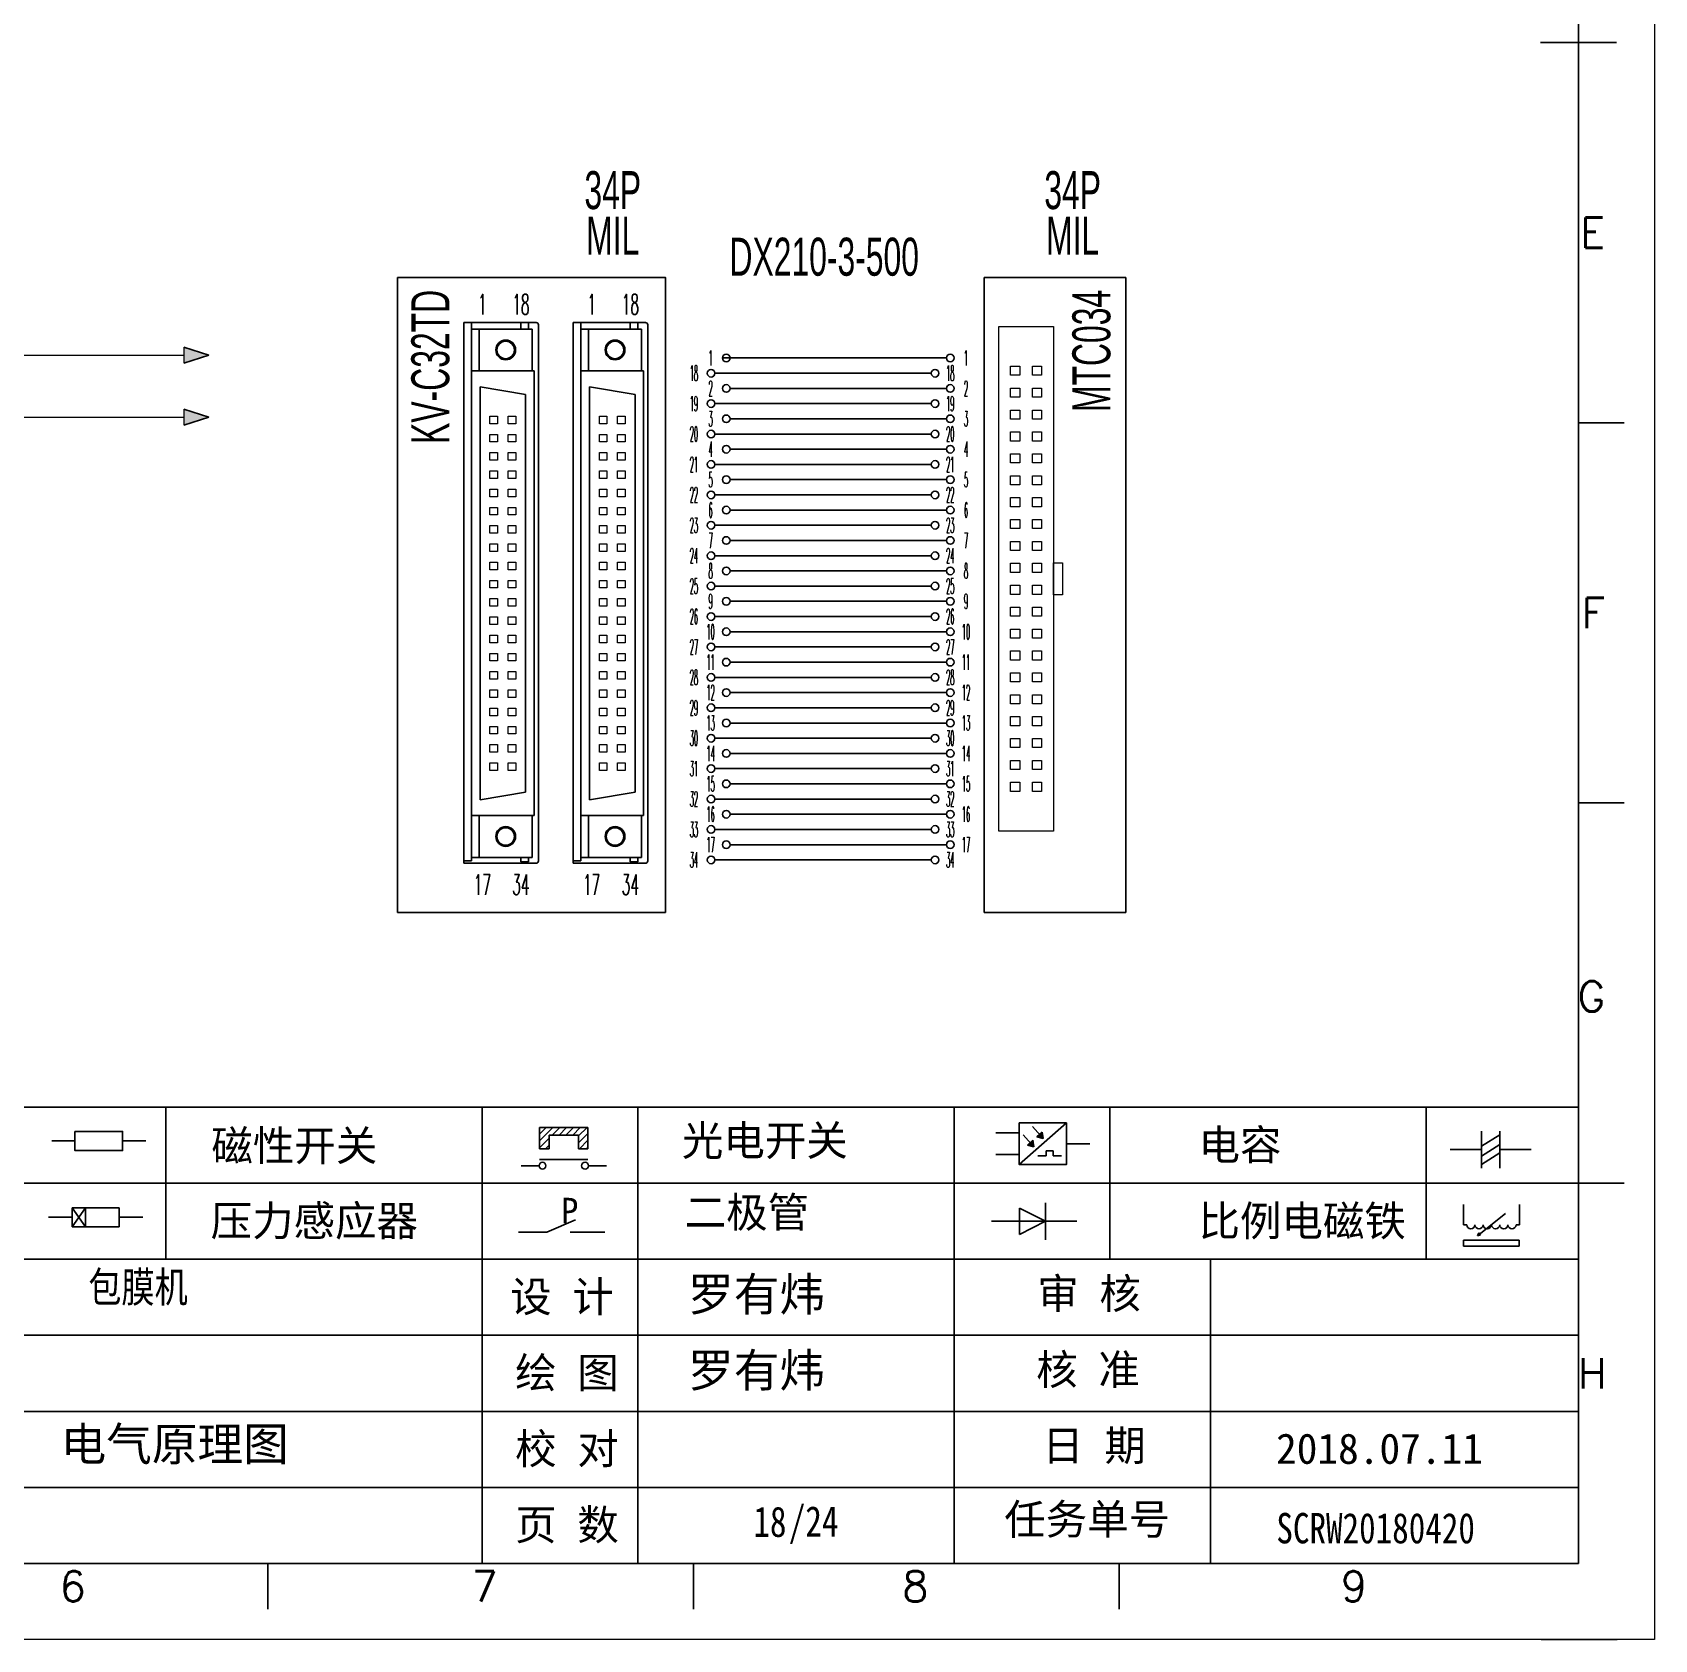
# Model space of a CAD drawing. Extents: x 49673 to 52330, y -5620 to -4375.
# Drawn here: x 50200.6 to 50307.3, y -5366.4 to -5260.8 of the extents above; entities that cross this region are included whole.
import ezdxf
from ezdxf.enums import TextEntityAlignment as Align

# ---------------------------------------------------------------- set-up
doc = ezdxf.new("R2010")
doc.units = 0
doc.header["$MEASUREMENT"] = 0
for name, color, linetype in [('AE_BOR', 1, 'Continuous'), ('Z_OM_GAIKEI', 7, 'Continuous'), ('细实线层', 7, 'Continuous')]:
    doc.layers.add(name, color=color, linetype=linetype)
doc.layers.add('Dimension', color=3, linetype='Continuous', lineweight=13)
doc.styles.get("Standard").update_dxf_attribs({"font": 'txt.shx'})
doc.styles.add('WD', font='simplex.shx', dxfattribs={"bigfont": 'gbcbig.shx'})
doc.styles.add('样式 8', font='arial.ttf')
doc.styles.add('楷体', font='STFANGSO.TTF', dxfattribs={"width": 0.8})
doc.styles.add('汉字', font='')
doc.styles.get('汉字').set_extended_font_data('新宋体')

# ---------------------------------------------------------------- blocks, each defined once
blk = doc.blocks.new('磁性开关')
at = {"linetype": 'ByBlock'}
h = blk.add_hatch(dxfattribs=at)
h.set_pattern_fill('ANSI31', color=256, scale=0.1, style=0)
h.set_pattern_definition([(45, (0, 0), (-0.224506403, 0.224506403), [])])
h.paths.add_polyline_path([(-1910.88, -776.69), (-1910.88, -775.29), (-1907.69, -775.29), (-1907.69, -776.69), (-1908.31, -776.69), (-1908.31, -775.79), (-1910.25, -775.79), (-1910.25, -776.69)])
for p, q in [((-1910.88, -776.69), (-1910.88, -775.29)), ((-1910.88, -775.29), (-1907.69, -775.29)), ((-1907.69, -775.29), (-1907.69, -776.69)), ((-1910.88, -776.69), (-1910.25, -776.69)), ((-1910.25, -776.69), (-1910.25, -775.79)), ((-1910.25, -775.79), (-1908.31, -775.79)), ((-1908.31, -776.69), (-1908.31, -775.79)), ((-1908.31, -776.69), (-1907.69, -776.69)), ((-1910.91, -777.81), (-1912.09, -777.81)), ((-1910.88, -777.39), (-1907.69, -777.39)), ((-1907.66, -777.81), (-1906.48, -777.81))]:
    blk.add_line(p, q, dxfattribs=at)
for centre in [(-1910.68, -777.81), (-1907.88, -777.81)]:
    blk.add_circle(centre, 0.225, dxfattribs=at)
blk = doc.blocks.new('光电开关')
at = {"linetype": 'ByBlock'}
h = blk.add_hatch(dxfattribs=at)
h.set_pattern_fill('ANSI31', color=256, scale=0.01, style=0)
h.set_pattern_definition([(45, (0.172267, 0), (-0.0224506403, 0.0224506403), [])])
h.paths.add_polyline_path([(-1882.44, -776.34), (-1882.5, -775.91), (-1882.68, -776.07)])
h.paths.add_polyline_path([(-1882.86, -776.23), (-1882.44, -776.34), (-1882.68, -776.07)])
h.paths.add_polyline_path([(-1883.05, -776.88), (-1883.11, -776.45), (-1883.29, -776.61)])
h.paths.add_polyline_path([(-1883.47, -776.77), (-1883.05, -776.88), (-1883.29, -776.61)])
for p, q in [((-1880.91, -775.3), (-1884.01, -778.05)), ((-1883.14, -775.55), (-1882.44, -776.34)), ((-1884.01, -775.96), (-1885.56, -775.96)), ((-1883.75, -776.09), (-1883.05, -776.88)), ((-1883.11, -776.45), (-1883.47, -776.77)), ((-1883.05, -776.88), (-1883.11, -776.45)), ((-1882.5, -775.91), (-1882.86, -776.23)), ((-1882.44, -776.34), (-1882.86, -776.23)), ((-1882.44, -776.34), (-1882.5, -775.91)), ((-1879.37, -776.67), (-1880.91, -776.67)), ((-1884.01, -777.39), (-1885.56, -777.39)), ((-1883.05, -776.88), (-1883.47, -776.77)), ((-1882.78, -777.47), (-1882.23, -777.47)), ((-1882.23, -777.47), (-1882.23, -777.14)), ((-1882.23, -777.14), (-1881.78, -777.14)), ((-1881.78, -777.47), (-1881.78, -777.14)), ((-1881.23, -777.47), (-1881.78, -777.47))]:
    blk.add_line(p, q, dxfattribs=at)
blk.add_lwpolyline([(-1884.01, -775.3), (-1880.91, -775.3), (-1880.91, -778.05), (-1884.01, -778.05)], close=True, dxfattribs=at)
blk = doc.blocks.new('电磁阀线圈')
at = {"linetype": 'ByBlock'}
for p, q in [((-1854.61, -795.92), (-1853.75, -797.16)), ((-1853.75, -795.92), (-1854.61, -797.16)), ((-1853.75, -795.92), (-1853.75, -797.16)), ((-1854.61, -796.54), (-1856.17, -796.54)), ((-1851.53, -796.54), (-1849.97, -796.54))]:
    blk.add_line(p, q, dxfattribs=at)
blk.add_lwpolyline([(-1854.61, -795.92), (-1851.53, -795.92), (-1851.53, -797.16), (-1854.61, -797.16)], close=True, dxfattribs=at)
blk = doc.blocks.new('压力感应器')
at = {"linetype": 'ByBlock'}
for p, q in [((-1817.44, -777.73), (-1815.59, -777.73)), ((-1815.59, -777.73), (-1813.71, -776.93)), ((-1811.78, -777.73), (-1814.05, -777.73))]:
    blk.add_line(p, q, dxfattribs=at)
at = {"linetype": 'ByBlock', "insert": (-1814.65, -775.48), "char_height": 1.68, "width": 1.2242, "attachment_point": 1}
blk.add_mtext('{\\fNSimSun|b0|i0|c134|p49;P}', dxfattribs=at)
blk = doc.blocks.new('二极管')
at = {"linetype": 'ByBlock'}
for p, q in [((-1783.97, -777.99), (-1783.97, -775.56)), ((-1783.97, -776.77), (-1785.69, -775.9)), ((-1785.69, -775.9), (-1785.69, -777.65)), ((-1787.52, -776.77), (-1781.92, -776.77)), ((-1783.97, -776.77), (-1785.69, -777.65))]:
    blk.add_line(p, q, dxfattribs=at)
blk = doc.blocks.new('电容')
at = {"linetype": 'ByBlock'}
for p, q in [((-1756.08, -782.99), (-1756.08, -780.56)), ((-1754.86, -780.79), (-1756.08, -781.55)), ((-1754.86, -782.99), (-1754.86, -780.56)), ((-1756.08, -781.77), (-1758.13, -781.77)), ((-1754.86, -781.44), (-1756.08, -782.2)), ((-1754.86, -781.99), (-1756.08, -782.75)), ((-1754.86, -781.77), (-1752.81, -781.77))]:
    blk.add_line(p, q, dxfattribs=at)
blk = doc.blocks.new('比例电磁阀')
at = {"linetype": 'ByBlock'}
for p, q in [((-1757.26, -775.38), (-1757.26, -776.71)), ((-1753.58, -775.38), (-1753.58, -776.71)), ((-1757.26, -776.71), (-1757.05, -776.71)), ((-1754.5, -775.98), (-1756.35, -777.44)), ((-1753.58, -776.71), (-1753.8, -776.71)), ((-1753.6, -777.73), (-1757.25, -777.73)), ((-1757.25, -778.13), (-1757.25, -777.73)), ((-1756.35, -777.44), (-1756.25, -777.25)), ((-1756.35, -777.44), (-1756.15, -777.38)), ((-1756.15, -777.38), (-1756.25, -777.25)), ((-1753.6, -777.73), (-1753.6, -778.13)), ((-1753.6, -778.13), (-1757.25, -778.13))]:
    blk.add_line(p, q, dxfattribs=at)
for centre in [(-1756.78, -776.71), (-1756.24, -776.71), (-1755.7, -776.71), (-1755.15, -776.71), (-1754.61, -776.71), (-1754.07, -776.71)]:
    blk.add_arc(centre, 0.271, 180, 0, dxfattribs=at)
blk = doc.blocks.new('电阻')
at = {"linetype": 'ByBlock'}
for p, q in [((-3.09, 0), (-1.57, 0)), ((1.57, 0), (3.09, 0))]:
    blk.add_line(p, q, dxfattribs=at)
blk.add_lwpolyline([(-1.57, 0.63), (1.57, 0.63), (1.57, -0.63), (-1.57, -0.63)], close=True, dxfattribs=at)
blk = doc.blocks.new('电控横A4')
for p, q in [((292, -205), (292, -5)), ((10.03, -205), (289.53, -205)), ((130.8, -205), (190.75, -205)), ((190.75, -205), (259.54, -205))]:
    blk.add_line(p, q)
at = {"linetype": 'ByBlock'}
for p, q in [((292, -175), (5, -175)), ((292, -180), (5, -180)), ((292, -185), (5, -185)), ((292, -190), (5, -190)), ((292, -195), (5, -195)), ((292, -200), (168.03, -200))]:
    blk.add_line(p, q, dxfattribs=at)
at = {"color": 0, "lineweight": -2}
for p, q in [((199.08, -175), (199.08, -185)), ((219.89, -175), (219.89, -185)), ((230.12, -175), (230.12, -185)), ((250.93, -175), (250.93, -185)), ((261.17, -175), (261.17, -185)), ((281.98, -175), (281.98, -185)), ((219.89, -185), (219.89, -205)), ((230.12, -185), (230.12, -205)), ((250.93, -185), (250.93, -205)), ((267.79, -185), (267.79, -205))]:
    blk.add_line(p, q, dxfattribs=at)
at = {"color": 0, "ltscale": 2}
for p, q in [((292, -205), (292, -183.55)), ((259.54, -205), (289.53, -205)), ((259.54, -205), (292, -205))]:
    blk.add_line(p, q, dxfattribs=at)
at = {"layer": 'AE_BOR', "color": 1, "lineweight": 15}
for p, q in [((297, 0), (297, -210)), ((297, -210), (0, -210))]:
    blk.add_line(p, q, dxfattribs=at)
at = {"layer": 'AE_BOR', "color": 2, "lineweight": 30}
blk.add_line((289.5, -105), (294.5, -105), dxfattribs=at)
at = {"layer": 'AE_BOR'}
for p, q in [((292, -130), (295, -130)), ((292, -155), (295, -155)), ((292, -180), (295, -180)), ((205.78, -205), (205.78, -208)), ((233.78, -205), (233.78, -208)), ((261.78, -205), (261.78, -208))]:
    blk.add_line(p, q, dxfattribs=at)
at = {"layer": 'AE_BOR', "lineweight": 30}
blk.add_line((294.53, -210), (289.53, -210), dxfattribs=at)
at = {"linetype": 'ByBlock'}
for name, p in [('光电开关', (2139.22, 599.27)), ('磁性开关', (2134.53, 598.96)), ('电容', (2041.69, 603.98)), ('压力感应器', (2039.72, 594.52)), ('二极管', (2040.91, 594.27)), ('电磁阀线圈', (2047.53, 614.3)), ('比例电磁阀', (2041.69, 593.98))]:
    blk.add_blockref(name, p, dxfattribs=at)
blk.add_blockref('电阻', (194.66, -177.22))
at = {"char_height": 2, "attachment_point": 1, "style": '汉字'}
for s, insert in [('{\\fKaiTi_GB2312|b0|i0|c134|p49;光电开关}', (233.02, -176.19)), ('{\\fKaiTi_GB2312|b0|i0|c134|p49;磁性开关}', (202.07, -176.53)), ('{\\fKaiTi_GB2312|b0|i0|c134|p49;电容}', (267, -176.48)), ('{\\fKaiTi_GB2312|b0|i0|c134|p49;压力感应器}', (202.02, -181.47)), ('{\\fKaiTi_GB2312|b0|i0|c134|p49;二极管}', (233.2, -180.91)), ('{\\fKaiTi_GB2312|b0|i0|c134|p49;比例电磁铁}', (267, -181.48)), ('{\\fKaiTi_GB2312|b0|i0|c134|p0;设 计}', (221.72, -186.46)), ('{\\fKaiTi_GB2312|b0|i0|c134|p0;审 核}', (256.39, -186.25)), ('{\\fKaiTi_GB2312|b0|i0|c134|p0;核 准}', (256.32, -191.25)), ('{\\fKaiTi_GB2312|b0|i0|c134|p0;绘 图}', (222.05, -191.46)), ('{\\fKaiTi_GB2312|b0|i0|c134|p0;校 对}', (222.05, -196.46)), ('{\\fKaiTi_GB2312|b0|i0|c134|p0;日 期}', (256.72, -196.25)), ('{\\fKaiTi_GB2312|b0|i0|c134|p0;页 数}', (222.05, -201.46)), ('{\\fKaiTi_GB2312|b0|i0|c134|p0;任务单号}', (254.22, -201.1))]:
    blk.add_mtext(s, dxfattribs=dict(at, insert=insert))
at = {"color": 0, "lineweight": 0, "char_height": 2, "attachment_point": 1, "style": '楷体'}
for s, insert, width in [('包膜机', (193.97, -185.83), 9.1252), ('/24', (240.05, -201.23), 5.6327), ('SCRW20180420', (272.12, -201.68), 9.8608)]:
    blk.add_mtext(s, dxfattribs=dict(at, insert=insert, width=width))
at = {"attachment_point": 1}
for s, insert, char_height, width in [('{\\fKaiTi_GB2312|b0|i0|c134|p49;罗有炜}', (233.43, -186.2), 2.2, 15.3175), ('{\\fKaiTi_GB2312|b0|i0|c134|p49;罗有炜}', (233.43, -191.2), 2.2, 15.3175), ('{\\fKaiTi_GB2312|b0|i0|c134|p49;电气原理图}', (192.15, -196.05), 2.2, 25.88), ('{\\fKaiTi_GB2312|b0|i0|c134|p49;2018.07.11}', (272.1, -196.45), 2, 60.2542)]:
    blk.add_mtext(s, dxfattribs=dict(at, insert=insert, char_height=char_height, width=width))
at = {"layer": 'AE_BOR', "style": 'WD'}
for s, p in [('E', (293.74, -117.5)), ('F', (293.74, -142.5)), ('F', (293.74, -142.5)), ('G', (293.74, -167.72)), ('H', (293.84, -192.5))]:
    blk.add_text(s, height=2, dxfattribs=at).set_placement(p, align=Align.MIDDLE_RIGHT)
for s, p in [('6', (192.94, -207.5)), ('7', (220.04, -207.5)), ('8', (248.37, -207.5)), ('9', (277.23, -207.5))]:
    blk.add_text(s, height=2, dxfattribs=at).set_placement(p, align=Align.CENTER)

msp = doc.modelspace()

# ---------------------------------------------------------------- hatches: boundary and pattern name
for points in [[(50212.18, -5282), (50210.52, -5282.53), (50210.52, -5281.47)], [(50212.18, -5286.07), (50210.52, -5286.6), (50210.52, -5285.54)]]:
    msp.add_hatch(color=256).paths.add_polyline_path(points)

# ---------------------------------------------------------------- linework, layer by layer
for p, q in [((50233.7, -5279.85), (50228.95, -5279.85)), ((50240.89, -5279.85), (50236.14, -5279.85)), ((50212.18, -5282), (50210.52, -5281.47)), ((50212.18, -5282), (50210.52, -5282.53)), ((50245.96, -5282.18), (50260.69, -5282.18)), ((50245.46, -5283.18), (50259.69, -5283.18)), ((50246.46, -5284.18), (50260.69, -5284.18)), ((50212.18, -5286.07), (50210.52, -5285.54)), ((50245.46, -5285.18), (50259.69, -5285.18)), ((50212.18, -5286.07), (50210.52, -5286.6)), ((50246.46, -5286.18), (50260.69, -5286.18)), ((50245.46, -5287.18), (50259.69, -5287.18)), ((50246.46, -5288.18), (50260.69, -5288.18)), ((50245.46, -5289.18), (50259.69, -5289.18)), ((50246.46, -5290.18), (50260.69, -5290.18)), ((50245.46, -5291.18), (50259.69, -5291.18)), ((50245.46, -5293.18), (50259.69, -5293.18)), ((50246.46, -5292.18), (50260.69, -5292.18)), ((50246.46, -5294.18), (50260.69, -5294.18)), ((50245.46, -5295.18), (50259.69, -5295.18)), ((50246.46, -5296.18), (50260.69, -5296.18)), ((50245.46, -5297.18), (50259.69, -5297.18)), ((50246.46, -5298.18), (50260.69, -5298.18)), ((50245.46, -5299.18), (50259.69, -5299.18)), ((50246.46, -5300.18), (50260.69, -5300.18)), ((50245.46, -5301.18), (50259.69, -5301.18)), ((50246.46, -5302.18), (50260.69, -5302.18)), ((50245.46, -5303.18), (50259.69, -5303.18)), ((50246.46, -5304.18), (50260.69, -5304.18)), ((50245.46, -5305.18), (50259.69, -5305.18)), ((50246.46, -5306.18), (50260.69, -5306.18)), ((50245.46, -5307.18), (50259.69, -5307.18)), ((50246.46, -5308.18), (50260.69, -5308.18)), ((50245.46, -5309.18), (50259.69, -5309.18)), ((50246.46, -5310.18), (50260.69, -5310.18)), ((50245.46, -5311.18), (50259.69, -5311.18)), ((50246.46, -5312.18), (50260.69, -5312.18)), ((50245.46, -5313.18), (50259.69, -5313.18)), ((50246.46, -5314.18), (50260.69, -5314.18)), ((50228.95, -5315.25), (50228.95, -5315.4)), ((50233.7, -5315.4), (50228.95, -5315.4)), ((50236.14, -5315.25), (50236.14, -5315.4)), ((50240.89, -5315.4), (50236.14, -5315.4)), ((50245.46, -5315.18), (50259.69, -5315.18))]:
    msp.add_line(p, q)
at = {"lineweight": 0}
for p, q in [((50210.52, -5281.47), (50210.52, -5282.53)), ((50053.05, -5282), (50210.52, -5282)), ((50210.52, -5285.54), (50210.52, -5286.6))]:
    msp.add_line(p, q, dxfattribs=at)
for points in [[(50242.22, -5318.63), (50224.59, -5318.63), (50224.59, -5276.89), (50242.22, -5276.89)], [(50272.48, -5318.63), (50263.18, -5318.63), (50263.18, -5276.89), (50272.48, -5276.89)]]:
    msp.add_lwpolyline(points, close=True)
for points in [[(50264.13, -5313.29), (50264.13, -5280.11), (50267.73, -5280.11), (50267.73, -5313.29)], [(50265.51, -5283.32), (50264.91, -5283.32), (50264.91, -5282.72), (50265.51, -5282.72)], [(50266.95, -5283.32), (50266.35, -5283.32), (50266.35, -5282.72), (50266.95, -5282.72)], [(50265.51, -5284.76), (50264.91, -5284.76), (50264.91, -5284.16), (50265.51, -5284.16)], [(50266.95, -5284.76), (50266.35, -5284.76), (50266.35, -5284.16), (50266.95, -5284.16)], [(50265.51, -5286.2), (50264.91, -5286.2), (50264.91, -5285.6), (50265.51, -5285.6)], [(50266.95, -5286.2), (50266.35, -5286.2), (50266.35, -5285.6), (50266.95, -5285.6)], [(50230.66, -5286), (50231.16, -5286), (50231.16, -5286.5), (50230.66, -5286.5)], [(50231.86, -5286), (50232.36, -5286), (50232.36, -5286.5), (50231.86, -5286.5)], [(50237.86, -5286), (50238.36, -5286), (50238.36, -5286.5), (50237.86, -5286.5)], [(50239.06, -5286), (50239.56, -5286), (50239.56, -5286.5), (50239.06, -5286.5)], [(50230.66, -5287.2), (50231.16, -5287.2), (50231.16, -5287.7), (50230.66, -5287.7)], [(50231.86, -5287.2), (50232.36, -5287.2), (50232.36, -5287.7), (50231.86, -5287.7)], [(50237.86, -5287.2), (50238.36, -5287.2), (50238.36, -5287.7), (50237.86, -5287.7)], [(50239.06, -5287.2), (50239.56, -5287.2), (50239.56, -5287.7), (50239.06, -5287.7)], [(50265.51, -5287.64), (50264.91, -5287.64), (50264.91, -5287.04), (50265.51, -5287.04)], [(50266.95, -5287.64), (50266.35, -5287.64), (50266.35, -5287.04), (50266.95, -5287.04)], [(50230.66, -5288.4), (50231.16, -5288.4), (50231.16, -5288.9), (50230.66, -5288.9)], [(50231.86, -5288.4), (50232.36, -5288.4), (50232.36, -5288.9), (50231.86, -5288.9)], [(50237.86, -5288.4), (50238.36, -5288.4), (50238.36, -5288.9), (50237.86, -5288.9)], [(50239.06, -5288.4), (50239.56, -5288.4), (50239.56, -5288.9), (50239.06, -5288.9)], [(50265.51, -5289.08), (50264.91, -5289.08), (50264.91, -5288.48), (50265.51, -5288.48)], [(50266.95, -5289.08), (50266.35, -5289.08), (50266.35, -5288.48), (50266.95, -5288.48)], [(50230.66, -5289.6), (50231.16, -5289.6), (50231.16, -5290.1), (50230.66, -5290.1)], [(50231.86, -5289.6), (50232.36, -5289.6), (50232.36, -5290.1), (50231.86, -5290.1)], [(50237.86, -5289.6), (50238.36, -5289.6), (50238.36, -5290.1), (50237.86, -5290.1)], [(50239.06, -5289.6), (50239.56, -5289.6), (50239.56, -5290.1), (50239.06, -5290.1)], [(50265.51, -5290.52), (50264.91, -5290.52), (50264.91, -5289.92), (50265.51, -5289.92)], [(50266.95, -5290.52), (50266.35, -5290.52), (50266.35, -5289.92), (50266.95, -5289.92)], [(50230.66, -5290.8), (50231.16, -5290.8), (50231.16, -5291.3), (50230.66, -5291.3)], [(50231.86, -5290.8), (50232.36, -5290.8), (50232.36, -5291.3), (50231.86, -5291.3)], [(50237.86, -5290.8), (50238.36, -5290.8), (50238.36, -5291.3), (50237.86, -5291.3)], [(50239.06, -5290.8), (50239.56, -5290.8), (50239.56, -5291.3), (50239.06, -5291.3)], [(50230.66, -5292), (50231.16, -5292), (50231.16, -5292.5), (50230.66, -5292.5)], [(50231.86, -5292), (50232.36, -5292), (50232.36, -5292.5), (50231.86, -5292.5)], [(50237.86, -5292), (50238.36, -5292), (50238.36, -5292.5), (50237.86, -5292.5)], [(50239.06, -5292), (50239.56, -5292), (50239.56, -5292.5), (50239.06, -5292.5)], [(50265.51, -5291.96), (50264.91, -5291.96), (50264.91, -5291.36), (50265.51, -5291.36)], [(50266.95, -5291.96), (50266.35, -5291.96), (50266.35, -5291.36), (50266.95, -5291.36)], [(50230.66, -5293.2), (50231.16, -5293.2), (50231.16, -5293.7), (50230.66, -5293.7)], [(50231.86, -5293.2), (50232.36, -5293.2), (50232.36, -5293.7), (50231.86, -5293.7)], [(50237.86, -5293.2), (50238.36, -5293.2), (50238.36, -5293.7), (50237.86, -5293.7)], [(50239.06, -5293.2), (50239.56, -5293.2), (50239.56, -5293.7), (50239.06, -5293.7)], [(50265.51, -5293.4), (50264.91, -5293.4), (50264.91, -5292.8), (50265.51, -5292.8)], [(50266.95, -5293.4), (50266.35, -5293.4), (50266.35, -5292.8), (50266.95, -5292.8)], [(50265.51, -5294.84), (50264.91, -5294.84), (50264.91, -5294.24), (50265.51, -5294.24)], [(50266.95, -5294.84), (50266.35, -5294.84), (50266.35, -5294.24), (50266.95, -5294.24)], [(50230.66, -5294.4), (50231.16, -5294.4), (50231.16, -5294.9), (50230.66, -5294.9)], [(50231.86, -5294.4), (50232.36, -5294.4), (50232.36, -5294.9), (50231.86, -5294.9)], [(50237.86, -5294.4), (50238.36, -5294.4), (50238.36, -5294.9), (50237.86, -5294.9)], [(50239.06, -5294.4), (50239.56, -5294.4), (50239.56, -5294.9), (50239.06, -5294.9)], [(50230.66, -5295.6), (50231.16, -5295.6), (50231.16, -5296.1), (50230.66, -5296.1)], [(50231.86, -5295.6), (50232.36, -5295.6), (50232.36, -5296.1), (50231.86, -5296.1)], [(50237.86, -5295.6), (50238.36, -5295.6), (50238.36, -5296.1), (50237.86, -5296.1)], [(50239.06, -5295.6), (50239.56, -5295.6), (50239.56, -5296.1), (50239.06, -5296.1)], [(50265.51, -5296.28), (50264.91, -5296.28), (50264.91, -5295.68), (50265.51, -5295.68)], [(50266.95, -5296.28), (50266.35, -5296.28), (50266.35, -5295.68), (50266.95, -5295.68)], [(50268.33, -5297.75), (50267.73, -5297.75), (50267.73, -5295.65), (50268.33, -5295.65)], [(50230.66, -5296.8), (50231.16, -5296.8), (50231.16, -5297.3), (50230.66, -5297.3)], [(50231.86, -5296.8), (50232.36, -5296.8), (50232.36, -5297.3), (50231.86, -5297.3)], [(50237.86, -5296.8), (50238.36, -5296.8), (50238.36, -5297.3), (50237.86, -5297.3)], [(50239.06, -5296.8), (50239.56, -5296.8), (50239.56, -5297.3), (50239.06, -5297.3)], [(50265.51, -5297.72), (50264.91, -5297.72), (50264.91, -5297.12), (50265.51, -5297.12)], [(50266.95, -5297.72), (50266.35, -5297.72), (50266.35, -5297.12), (50266.95, -5297.12)], [(50230.66, -5298), (50231.16, -5298), (50231.16, -5298.5), (50230.66, -5298.5)], [(50231.86, -5298), (50232.36, -5298), (50232.36, -5298.5), (50231.86, -5298.5)], [(50237.86, -5298), (50238.36, -5298), (50238.36, -5298.5), (50237.86, -5298.5)], [(50239.06, -5298), (50239.56, -5298), (50239.56, -5298.5), (50239.06, -5298.5)], [(50265.51, -5299.16), (50264.91, -5299.16), (50264.91, -5298.56), (50265.51, -5298.56)], [(50266.95, -5299.16), (50266.35, -5299.16), (50266.35, -5298.56), (50266.95, -5298.56)], [(50230.66, -5299.2), (50231.16, -5299.2), (50231.16, -5299.7), (50230.66, -5299.7)], [(50231.86, -5299.2), (50232.36, -5299.2), (50232.36, -5299.7), (50231.86, -5299.7)], [(50237.86, -5299.2), (50238.36, -5299.2), (50238.36, -5299.7), (50237.86, -5299.7)], [(50239.06, -5299.2), (50239.56, -5299.2), (50239.56, -5299.7), (50239.06, -5299.7)], [(50230.66, -5300.4), (50231.16, -5300.4), (50231.16, -5300.9), (50230.66, -5300.9)], [(50231.86, -5300.4), (50232.36, -5300.4), (50232.36, -5300.9), (50231.86, -5300.9)], [(50237.86, -5300.4), (50238.36, -5300.4), (50238.36, -5300.9), (50237.86, -5300.9)], [(50239.06, -5300.4), (50239.56, -5300.4), (50239.56, -5300.9), (50239.06, -5300.9)], [(50265.51, -5300.6), (50264.91, -5300.6), (50264.91, -5300), (50265.51, -5300)], [(50266.95, -5300.6), (50266.35, -5300.6), (50266.35, -5300), (50266.95, -5300)], [(50230.66, -5301.6), (50231.16, -5301.6), (50231.16, -5302.1), (50230.66, -5302.1)], [(50231.86, -5301.6), (50232.36, -5301.6), (50232.36, -5302.1), (50231.86, -5302.1)], [(50237.86, -5301.6), (50238.36, -5301.6), (50238.36, -5302.1), (50237.86, -5302.1)], [(50239.06, -5301.6), (50239.56, -5301.6), (50239.56, -5302.1), (50239.06, -5302.1)], [(50265.51, -5302.04), (50264.91, -5302.04), (50264.91, -5301.44), (50265.51, -5301.44)], [(50266.95, -5302.04), (50266.35, -5302.04), (50266.35, -5301.44), (50266.95, -5301.44)], [(50230.66, -5302.8), (50231.16, -5302.8), (50231.16, -5303.3), (50230.66, -5303.3)], [(50231.86, -5302.8), (50232.36, -5302.8), (50232.36, -5303.3), (50231.86, -5303.3)], [(50237.86, -5302.8), (50238.36, -5302.8), (50238.36, -5303.3), (50237.86, -5303.3)], [(50239.06, -5302.8), (50239.56, -5302.8), (50239.56, -5303.3), (50239.06, -5303.3)], [(50265.51, -5303.48), (50264.91, -5303.48), (50264.91, -5302.88), (50265.51, -5302.88)], [(50266.95, -5303.48), (50266.35, -5303.48), (50266.35, -5302.88), (50266.95, -5302.88)], [(50230.66, -5304), (50231.16, -5304), (50231.16, -5304.5), (50230.66, -5304.5)], [(50231.86, -5304), (50232.36, -5304), (50232.36, -5304.5), (50231.86, -5304.5)], [(50237.86, -5304), (50238.36, -5304), (50238.36, -5304.5), (50237.86, -5304.5)], [(50239.06, -5304), (50239.56, -5304), (50239.56, -5304.5), (50239.06, -5304.5)], [(50265.51, -5304.92), (50264.91, -5304.92), (50264.91, -5304.32), (50265.51, -5304.32)], [(50266.95, -5304.92), (50266.35, -5304.92), (50266.35, -5304.32), (50266.95, -5304.32)], [(50230.66, -5305.2), (50231.16, -5305.2), (50231.16, -5305.7), (50230.66, -5305.7)], [(50231.86, -5305.2), (50232.36, -5305.2), (50232.36, -5305.7), (50231.86, -5305.7)], [(50237.86, -5305.2), (50238.36, -5305.2), (50238.36, -5305.7), (50237.86, -5305.7)], [(50239.06, -5305.2), (50239.56, -5305.2), (50239.56, -5305.7), (50239.06, -5305.7)], [(50265.51, -5306.36), (50264.91, -5306.36), (50264.91, -5305.76), (50265.51, -5305.76)], [(50266.95, -5306.36), (50266.35, -5306.36), (50266.35, -5305.76), (50266.95, -5305.76)], [(50230.66, -5306.4), (50231.16, -5306.4), (50231.16, -5306.9), (50230.66, -5306.9)], [(50231.86, -5306.4), (50232.36, -5306.4), (50232.36, -5306.9), (50231.86, -5306.9)], [(50237.86, -5306.4), (50238.36, -5306.4), (50238.36, -5306.9), (50237.86, -5306.9)], [(50239.06, -5306.4), (50239.56, -5306.4), (50239.56, -5306.9), (50239.06, -5306.9)], [(50230.66, -5307.6), (50231.16, -5307.6), (50231.16, -5308.1), (50230.66, -5308.1)], [(50231.86, -5307.6), (50232.36, -5307.6), (50232.36, -5308.1), (50231.86, -5308.1)], [(50237.86, -5307.6), (50238.36, -5307.6), (50238.36, -5308.1), (50237.86, -5308.1)], [(50239.06, -5307.6), (50239.56, -5307.6), (50239.56, -5308.1), (50239.06, -5308.1)], [(50265.51, -5307.8), (50264.91, -5307.8), (50264.91, -5307.2), (50265.51, -5307.2)], [(50266.95, -5307.8), (50266.35, -5307.8), (50266.35, -5307.2), (50266.95, -5307.2)], [(50230.66, -5308.8), (50231.16, -5308.8), (50231.16, -5309.3), (50230.66, -5309.3)], [(50231.86, -5308.8), (50232.36, -5308.8), (50232.36, -5309.3), (50231.86, -5309.3)], [(50237.86, -5308.8), (50238.36, -5308.8), (50238.36, -5309.3), (50237.86, -5309.3)], [(50239.06, -5308.8), (50239.56, -5308.8), (50239.56, -5309.3), (50239.06, -5309.3)], [(50265.51, -5309.24), (50264.91, -5309.24), (50264.91, -5308.64), (50265.51, -5308.64)], [(50266.95, -5309.24), (50266.35, -5309.24), (50266.35, -5308.64), (50266.95, -5308.64)], [(50265.51, -5310.68), (50264.91, -5310.68), (50264.91, -5310.08), (50265.51, -5310.08)], [(50266.95, -5310.68), (50266.35, -5310.68), (50266.35, -5310.08), (50266.95, -5310.08)]]:
    msp.add_lwpolyline(points, close=True, dxfattribs=at)
for centre in [(50246.21, -5282.18), (50260.94, -5282.18), (50245.21, -5283.18), (50259.94, -5283.18), (50246.21, -5284.18), (50260.94, -5284.18), (50245.21, -5285.18), (50259.94, -5285.18), (50246.21, -5286.18), (50260.94, -5286.18), (50245.21, -5287.18), (50259.94, -5287.18), (50245.21, -5289.18), (50246.21, -5288.18), (50259.94, -5289.18), (50260.94, -5288.18), (50246.21, -5290.18), (50260.94, -5290.18), (50245.21, -5291.18), (50259.94, -5291.18), (50246.21, -5292.18), (50260.94, -5292.18), (50245.21, -5293.18), (50259.94, -5293.18), (50246.21, -5294.18), (50260.94, -5294.18), (50245.21, -5295.18), (50259.94, -5295.18), (50246.21, -5296.18), (50260.94, -5296.18), (50245.21, -5297.18), (50259.94, -5297.18), (50246.21, -5298.18), (50260.94, -5298.18), (50245.21, -5299.18), (50259.94, -5299.18), (50246.21, -5300.18), (50260.94, -5300.18), (50245.21, -5301.18), (50259.94, -5301.18), (50246.21, -5302.18), (50260.94, -5302.18), (50245.21, -5303.18), (50259.94, -5303.18), (50245.21, -5305.18), (50246.21, -5304.18), (50259.94, -5305.18), (50260.94, -5304.18), (50246.21, -5306.18), (50260.94, -5306.18), (50245.21, -5307.18), (50259.94, -5307.18), (50246.21, -5308.18), (50260.94, -5308.18), (50245.21, -5309.18), (50259.94, -5309.18), (50246.21, -5310.18), (50260.94, -5310.18), (50245.21, -5311.18), (50259.94, -5311.18), (50246.21, -5312.18), (50260.94, -5312.18), (50245.21, -5313.18), (50259.94, -5313.18), (50246.21, -5314.18), (50260.94, -5314.18), (50245.21, -5315.18), (50259.94, -5315.18)]:
    msp.add_circle(centre, 0.25)
msp.add_arc((50245.21, -5287.18), 0.25, 89.0696, 90.9304)
at = {"layer": 'Z_OM_GAIKEI'}
for p, q in [((50228.95, -5315.25), (50228.95, -5279.85)), ((50229.45, -5315.25), (50229.45, -5279.85)), ((50229.45, -5315.02), (50229.45, -5280.28)), ((50229.45, -5280.28), (50231.45, -5280.28)), ((50233.45, -5280.28), (50229.45, -5280.28)), ((50229.95, -5283.03), (50229.95, -5280.28)), ((50232.7, -5280.28), (50232.7, -5279.85)), ((50233.2, -5280.28), (50233.2, -5279.85)), ((50233.45, -5283.03), (50233.45, -5280.28)), ((50233.85, -5280), (50233.85, -5315.25)), ((50236.14, -5315.25), (50236.14, -5279.85)), ((50236.64, -5315.25), (50236.64, -5279.85)), ((50236.64, -5315.02), (50236.64, -5280.28)), ((50236.64, -5280.28), (50238.64, -5280.28)), ((50240.64, -5280.28), (50236.64, -5280.28)), ((50237.14, -5283.03), (50237.14, -5280.28)), ((50239.89, -5280.28), (50239.89, -5279.85)), ((50240.39, -5280.28), (50240.39, -5279.85)), ((50240.64, -5283.03), (50240.64, -5280.28)), ((50241.04, -5280), (50241.04, -5315.25)), ((50229.45, -5283.03), (50233.57, -5283.03)), ((50229.45, -5283.03), (50233.57, -5283.03)), ((50233.57, -5283.03), (50233.57, -5312.27)), ((50236.64, -5283.03), (50240.77, -5283.03)), ((50236.64, -5283.03), (50240.77, -5283.03)), ((50240.77, -5283.03), (50240.77, -5312.27)), ((50233.01, -5284.57), (50230.01, -5284.07)), ((50230.01, -5311.23), (50230.01, -5284.07)), ((50233.01, -5284.57), (50233.01, -5310.73)), ((50240.21, -5284.57), (50237.21, -5284.07)), ((50237.21, -5311.23), (50237.21, -5284.07)), ((50240.21, -5284.57), (50240.21, -5310.73)), ((50233.01, -5310.73), (50230.01, -5311.23)), ((50240.21, -5310.73), (50237.21, -5311.23)), ((50229.45, -5312.27), (50233.57, -5312.27)), ((50229.95, -5312.27), (50229.95, -5315.02)), ((50233.45, -5312.27), (50233.45, -5315.02)), ((50236.64, -5312.27), (50240.77, -5312.27)), ((50237.14, -5312.27), (50237.14, -5315.02)), ((50240.64, -5312.27), (50240.64, -5315.02)), ((50228.95, -5315.25), (50229.45, -5315.25)), ((50233.45, -5315.02), (50229.45, -5315.02)), ((50232.7, -5315.3), (50232.7, -5315.02)), ((50232.7, -5315.3), (50233.2, -5315.3)), ((50233.2, -5315.3), (50233.2, -5315.02)), ((50236.14, -5315.25), (50236.64, -5315.25)), ((50240.64, -5315.02), (50236.64, -5315.02)), ((50239.89, -5315.3), (50239.89, -5315.02)), ((50239.89, -5315.3), (50240.39, -5315.3)), ((50240.39, -5315.3), (50240.39, -5315.02))]:
    msp.add_line(p, q, dxfattribs=at)
for centre, radius in [((50231.7, -5281.65), 0.65), ((50231.7, -5281.65), 0.575), ((50238.89, -5281.65), 0.65), ((50238.89, -5281.65), 0.575), ((50231.7, -5313.64), 0.65), ((50231.7, -5313.64), 0.575), ((50238.89, -5313.64), 0.65), ((50238.89, -5313.64), 0.575)]:
    msp.add_circle(centre, radius, dxfattribs=at)
for centre, start, end in [((50233.7, -5280), 0, 90), ((50240.89, -5280), 0, 90), ((50233.7, -5315.25), 270, 0), ((50240.89, -5315.25), 270, 0)]:
    msp.add_arc(centre, 0.15, start, end, dxfattribs=at)
at = {"layer": '细实线层', "lineweight": 0}
msp.add_line((50071.12, -5286.07), (50210.52, -5286.07), dxfattribs=at)

# ---------------------------------------------------------------- block references
msp.add_blockref('电控横A4', (50010.27, -5156.44))

# ---------------------------------------------------------------- texts
at = {"lineweight": 0, "style": 'WD'}
for s, height, width, p in [('1', 1.33, 0.5, (50230.16, -5278.65)), ('18', 1.333, 0.5, (50232.7, -5278.65)), ('1', 1.33, 0.5, (50237.35, -5278.65)), ('18', 1.333, 0.5, (50239.9, -5278.65)), ('1', 1, 0.3, (50245.18, -5282.18)), ('1', 1, 0.3, (50261.98, -5282.18)), ('18', 1, 0.3, (50244.08, -5283.18)), ('18', 1, 0.3, (50260.94, -5283.18)), ('19', 1, 0.3, (50244.08, -5285.18)), ('2', 1, 0.3, (50245.18, -5284.18)), ('19', 1, 0.3, (50260.94, -5285.18)), ('2', 1, 0.3, (50261.98, -5284.18)), ('3', 1, 0.3, (50245.18, -5286.18)), ('3', 1, 0.3, (50261.98, -5286.18)), ('20', 1, 0.3, (50244.08, -5287.18)), ('20', 1, 0.3, (50260.94, -5287.18)), ('4', 1, 0.3, (50245.18, -5288.18)), ('4', 1, 0.3, (50261.98, -5288.18)), ('21', 1, 0.3, (50244.08, -5289.18)), ('21', 1, 0.3, (50260.94, -5289.18)), ('5', 1, 0.3, (50245.18, -5290.18)), ('5', 1, 0.3, (50261.98, -5290.18)), ('22', 1, 0.3, (50244.08, -5291.18)), ('22', 1, 0.3, (50260.94, -5291.18)), ('6', 1, 0.3, (50245.18, -5292.18)), ('6', 1, 0.3, (50261.98, -5292.18)), ('23', 1, 0.3, (50244.08, -5293.18)), ('23', 1, 0.3, (50260.94, -5293.18)), ('7', 1, 0.3, (50245.18, -5294.18)), ('7', 1, 0.3, (50261.98, -5294.18)), ('24', 1, 0.3, (50244.08, -5295.18)), ('24', 1, 0.3, (50260.94, -5295.18)), ('8', 1, 0.3, (50245.18, -5296.18)), ('8', 1, 0.3, (50261.98, -5296.18)), ('25', 1, 0.3, (50244.08, -5297.18)), ('25', 1, 0.3, (50260.94, -5297.18)), ('9', 1, 0.3, (50245.18, -5298.18)), ('9', 1, 0.3, (50261.98, -5298.18)), ('26', 1, 0.3, (50244.08, -5299.18)), ('26', 1, 0.3, (50260.94, -5299.18)), ('27', 1, 0.3, (50244.08, -5301.18)), ('10', 1, 0.3, (50245.18, -5300.18)), ('27', 1, 0.3, (50260.94, -5301.18)), ('10', 1, 0.3, (50261.98, -5300.18)), ('11', 1, 0.3, (50245.18, -5302.18)), ('11', 1, 0.3, (50261.98, -5302.18)), ('28', 1, 0.3, (50244.08, -5303.18)), ('28', 1, 0.3, (50260.94, -5303.18)), ('12', 1, 0.3, (50245.18, -5304.18)), ('12', 1, 0.3, (50261.98, -5304.18)), ('29', 1, 0.3, (50244.08, -5305.18)), ('29', 1, 0.3, (50260.94, -5305.18)), ('13', 1, 0.3, (50245.18, -5306.18)), ('13', 1, 0.3, (50261.98, -5306.18)), ('30', 1, 0.3, (50244.08, -5307.18)), ('30', 1, 0.3, (50260.94, -5307.18)), ('14', 1, 0.3, (50245.18, -5308.18)), ('14', 1, 0.3, (50261.98, -5308.18)), ('31', 1, 0.3, (50244.08, -5309.18)), ('31', 1, 0.3, (50260.94, -5309.18)), ('15', 1, 0.3, (50245.18, -5310.18)), ('15', 1, 0.3, (50261.98, -5310.18)), ('32', 1, 0.3, (50244.08, -5311.18)), ('32', 1, 0.3, (50260.94, -5311.18)), ('16', 1, 0.3, (50245.18, -5312.18)), ('16', 1, 0.3, (50261.98, -5312.18)), ('33', 1, 0.3, (50244.08, -5313.18)), ('33', 1, 0.3, (50260.94, -5313.18)), ('17', 1, 0.3, (50245.18, -5314.18)), ('17', 1, 0.3, (50261.98, -5314.18)), ('34', 1, 0.3, (50244.08, -5315.18)), ('34', 1, 0.3, (50260.94, -5315.18)), ('17', 1.333, 0.5, (50230.16, -5316.81)), ('34', 1.333, 0.5, (50232.7, -5316.81)), ('17', 1.333, 0.5, (50237.35, -5316.81)), ('34', 1.333, 0.5, (50239.9, -5316.81))]:
    msp.add_text(s, height=height, dxfattribs=dict(at, width=width)).set_placement(p, align=Align.MIDDLE)
at = {"layer": 'Dimension', "lineweight": 0, "style": '样式 8', "width": 0.6}
for s, p in [('34P', (50238.74, -5272.39)), ('34P', (50268.99, -5272.39)), ('MIL', (50238.74, -5275.39)), ('MIL', (50268.99, -5275.39)), ('DX210-3-500', (50252.65, -5276.77))]:
    msp.add_text(s, height=2.5, dxfattribs=at).set_placement(p, align=Align.CENTER)
at = {"layer": 'Dimension', "color": 3, "lineweight": 0, "style": '样式 8', "width": 0.6}
for s, p in [('KV-C32TD', (50227.99, -5277.7)), ('MTC034', (50271.47, -5277.7))]:
    msp.add_text(s, height=2.5, rotation=90, dxfattribs=at).set_placement(p, align=Align.RIGHT)
at = {"layer": 'Dimension', "color": 0, "lineweight": 0, "insert": (50247.99, -5357.7), "char_height": 2, "width": 2.9421, "attachment_point": 1, "style": '楷体'}
msp.add_mtext('18', dxfattribs=at)

doc.saveas('drawing.dxf')
